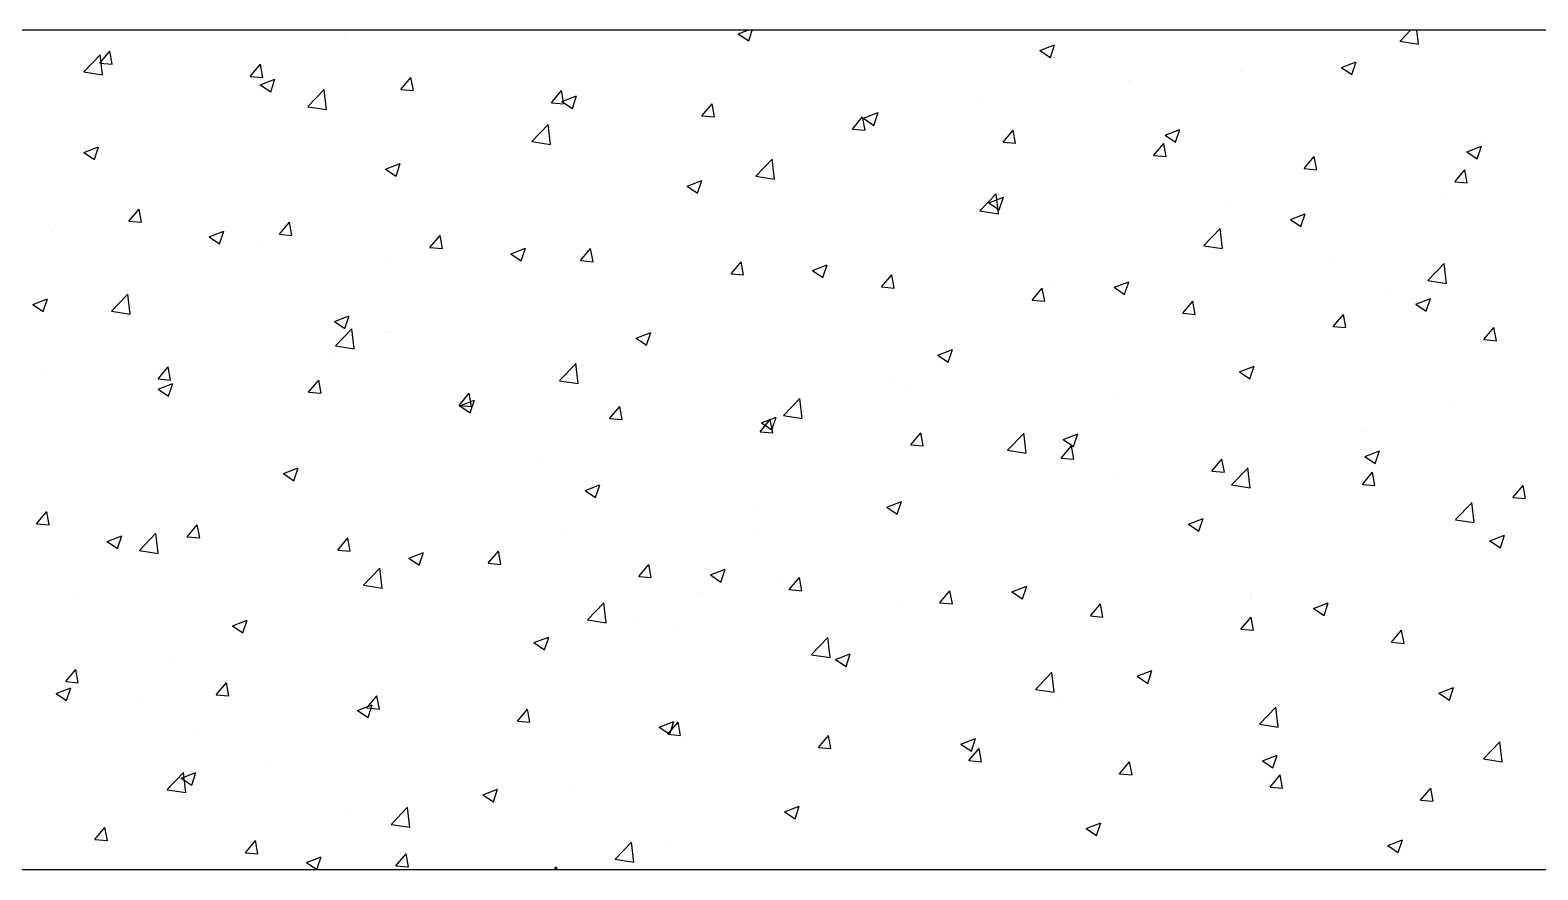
# Model space of a CAD drawing. Header units: millimetres. Extents: x 331487 to 517269, y 198509 to 399936.
# Drawn here: x 430226 to 430944, y 339696 to 340096 of the extents above; entities that cross this region are included whole.
import ezdxf

# ---------------------------------------------------------------- set-up
doc = ezdxf.new("R2010")
doc.units = ezdxf.units.MM
doc.header["$MEASUREMENT"] = 0
doc.layers.add('COLUMN', color=6, linetype='Continuous')

msp = doc.modelspace()

# ---------------------------------------------------------------- linework, layer by layer
at = {"layer": 'COLUMN'}
for p, q in [((448979.83, 340095.96), (420204.35, 340095.96)), ((448984.26, 339695.96), (420604.35, 339695.96))]:
    msp.add_line(p, q, dxfattribs=at)
at = {"layer": 'COLUMN', "color": 2, "linetype": 'Continuous'}
for p, q in [((430376.3, 340093.18), (430376.3, 340093.18)), ((430376.86, 340094.25), (430376.86, 340094.25)), ((430430.24, 340091.99), (430430.24, 340091.99)), ((430444.62, 340095.74), (430444.62, 340095.74)), ((430563.49, 340094.24), (430567.98, 340095.96)), ((430563.49, 340094.24), (430568.46, 340090.88)), ((430568.46, 340090.88), (430570.16, 340095.96)), ((430639.99, 340091.92), (430639.99, 340091.92)), ((430648.54, 340090.43), (430648.54, 340090.43)), ((430866.4, 340091.56), (430866.4, 340091.56)), ((430878.74, 340090.69), (430887.63, 340089.31)), ((430878.77, 340090.73), (430883.79, 340095.96)), ((430887.63, 340089.32), (430886.86, 340095.96)), ((430903.56, 340091.98), (430903.56, 340091.98)), ((430928.96, 340093.99), (430928.96, 340093.99)), ((430251.68, 340076.08), (430259.47, 340084.19)), ((430259.28, 340080.22), (430264.1, 340085.97)), ((430260.54, 340074.66), (430259.44, 340084.16)), ((430265.26, 340079.7), (430264.1, 340085.96)), ((430351.27, 340089.89), (430351.27, 340089.89)), ((430392.68, 340088.24), (430392.68, 340088.24)), ((430454.34, 340088.45), (430454.34, 340088.45)), ((430483.63, 340089.74), (430483.63, 340089.74)), ((430537.01, 340087.48), (430537.01, 340087.48)), ((430577.08, 340083.64), (430577.08, 340083.64)), ((430590.39, 340085.23), (430590.39, 340085.23)), ((430594.94, 340086.51), (430594.94, 340086.51)), ((430597.19, 340083.39), (430597.19, 340083.39)), ((430602.12, 340086.94), (430602.12, 340086.94)), ((430707.2, 340086.23), (430714.2, 340088.91)), ((430707.2, 340086.23), (430712.18, 340082.87)), ((430712.17, 340082.87), (430714.2, 340088.91)), ((430851.62, 340084.48), (430851.62, 340084.48)), ((430865.81, 340085.67), (430865.81, 340085.67)), ((430250.24, 340076.59), (430250.24, 340076.59)), ((430251.65, 340076.04), (430260.54, 340074.66)), ((430259.28, 340080.22), (430265.26, 340079.7)), ((430288.11, 340081.57), (430288.11, 340081.57)), ((430331.01, 340073.95), (430335.83, 340079.69)), ((430336.98, 340073.42), (430335.83, 340079.69)), ((430342.17, 340081.84), (430342.17, 340081.84)), ((430396.02, 340078.43), (430396.02, 340078.43)), ((430536.62, 340076.5), (430536.62, 340076.5)), ((430643.77, 340082.97), (430643.77, 340082.97)), ((430697.15, 340080.72), (430697.15, 340080.72)), ((430750.54, 340078.46), (430750.54, 340078.46)), ((430801.11, 340078.08), (430801.11, 340078.08)), ((430802.9, 340077.39), (430802.9, 340077.39)), ((430803.92, 340076.2), (430803.92, 340076.2)), ((430808.08, 340081.55), (430808.08, 340081.55)), ((430827.94, 340080.69), (430827.94, 340080.69)), ((430850.91, 340078.22), (430857.92, 340080.91)), ((430850.91, 340078.22), (430855.89, 340074.86)), ((430855.89, 340074.86), (430857.91, 340080.9)), ((430290.82, 340074.8), (430290.82, 340074.8)), ((430331.01, 340073.95), (430336.99, 340073.43)), ((430335.75, 340069.99), (430342.76, 340072.68)), ((430335.75, 340069.99), (430340.73, 340066.64)), ((430340.72, 340066.63), (430342.75, 340072.68)), ((430402.73, 340067.67), (430407.56, 340073.42)), ((430408.71, 340067.14), (430407.55, 340073.41)), ((430476.06, 340070.34), (430476.06, 340070.34)), ((430494.74, 340069.49), (430494.74, 340069.49)), ((430513.93, 340075.33), (430513.93, 340075.33)), ((430545.25, 340075.89), (430545.25, 340075.89)), ((430739.75, 340069.08), (430739.75, 340069.08)), ((430749.76, 340071.54), (430749.76, 340071.54)), ((430749.77, 340071.04), (430749.77, 340071.04)), ((430857.3, 340073.95), (430857.3, 340073.95)), ((430910.68, 340071.69), (430910.68, 340071.69)), ((430238.88, 340067.3), (430238.88, 340067.3)), ((430337.7, 340068.42), (430337.7, 340068.42)), ((430358.41, 340059.52), (430366.19, 340067.64)), ((430367.27, 340058.11), (430366.16, 340067.61)), ((430402.73, 340067.67), (430408.71, 340067.15)), ((430443.4, 340062.45), (430443.4, 340062.45)), ((430451.02, 340067.04), (430451.02, 340067.04)), ((430474.46, 340061.4), (430479.28, 340067.14)), ((430478.3, 340066.49), (430478.3, 340066.49)), ((430480.44, 340060.87), (430479.28, 340067.14)), ((430479.47, 340061.98), (430486.47, 340064.67)), ((430479.47, 340061.98), (430484.44, 340058.63)), ((430484.44, 340058.63), (430486.47, 340064.67)), ((430697.83, 340063.54), (430697.83, 340063.54)), ((430701.87, 340064.09), (430701.87, 340064.09)), ((430279.38, 340058.41), (430279.38, 340058.41)), ((430358.37, 340059.49), (430367.27, 340058.11)), ((430387.87, 340058.73), (430387.87, 340058.73)), ((430391.46, 340054.95), (430391.46, 340054.95)), ((430419.98, 340056.48), (430419.98, 340056.48)), ((430474.46, 340061.4), (430480.44, 340060.88)), ((430546.19, 340055.12), (430551.01, 340060.87)), ((430546.19, 340055.12), (430552.16, 340054.6)), ((430552.16, 340054.59), (430551.01, 340060.86)), ((430617.91, 340048.85), (430622.73, 340054.59)), ((430623.89, 340048.32), (430622.73, 340054.59)), ((430623.18, 340053.97), (430630.18, 340056.66)), ((430628.15, 340050.62), (430630.18, 340056.66)), ((430647.32, 340057.14), (430647.32, 340057.14)), ((430676.84, 340060.8), (430676.84, 340060.8)), ((430691.45, 340061.52), (430691.45, 340061.52)), ((430902.35, 340058.69), (430902.35, 340058.69)), ((430902.66, 340054.55), (430902.66, 340054.55)), ((430927.69, 340057.84), (430927.69, 340057.84)), ((430250.62, 340047.66), (430250.62, 340047.66)), ((430324.96, 340050.45), (430324.96, 340050.45)), ((430340.95, 340048.55), (430340.95, 340048.55)), ((430349.99, 340053.74), (430349.99, 340053.74)), ((430465.13, 340042.97), (430472.92, 340051.09)), ((430473.99, 340041.56), (430472.89, 340051.06)), ((430575.81, 340047.49), (430575.81, 340047.49)), ((430595.98, 340050.1), (430595.98, 340050.1)), ((430613.68, 340052.48), (430613.68, 340052.48)), ((430617.91, 340048.85), (430623.89, 340048.32)), ((430623.18, 340053.97), (430628.15, 340050.62)), ((430633.13, 340051.51), (430633.13, 340051.51)), ((430689.64, 340042.57), (430694.46, 340048.32)), ((430695.61, 340042.04), (430694.46, 340048.31)), ((430766.89, 340045.96), (430773.89, 340048.65)), ((430771.86, 340042.61), (430773.89, 340048.65)), ((430850.41, 340051.19), (430850.41, 340051.19)), ((430251.73, 340037.74), (430258.73, 340040.43)), ((430256.7, 340034.38), (430258.73, 340040.42)), ((430261.8, 340042.13), (430261.8, 340042.13)), ((430289.61, 340041.51), (430289.61, 340041.51)), ((430304, 340045.4), (430304, 340045.4)), ((430357.39, 340043.15), (430357.39, 340043.15)), ((430361.66, 340046.47), (430361.66, 340046.47)), ((430410.77, 340040.89), (430410.77, 340040.89)), ((430465.1, 340042.94), (430473.99, 340041.56)), ((430544.04, 340042.6), (430544.04, 340042.6)), ((430550.78, 340044.2), (430550.78, 340044.2)), ((430574.81, 340041.5), (430574.81, 340041.5)), ((430689.64, 340042.57), (430695.62, 340042.05)), ((430761.36, 340036.3), (430766.19, 340042.04)), ((430767.34, 340035.77), (430766.18, 340042.04)), ((430766.89, 340045.96), (430771.87, 340042.61)), ((430799.9, 340044.79), (430799.9, 340044.79)), ((430801.63, 340041.25), (430801.63, 340041.25)), ((430839.5, 340046.23), (430839.5, 340046.23)), ((430910.61, 340037.96), (430917.61, 340040.64)), ((430915.58, 340034.6), (430917.6, 340040.64)), ((430920.59, 340041.9), (430920.59, 340041.9)), ((430237.67, 340034.01), (430237.67, 340034.01)), ((430251.73, 340037.74), (430256.71, 340034.38)), ((430271.71, 340034.23), (430271.71, 340034.23)), ((430303.34, 340036.46), (430303.34, 340036.46)), ((430464.15, 340038.64), (430464.15, 340038.64)), ((430487.62, 340035.88), (430487.62, 340035.88)), ((430493.53, 340036.2), (430493.53, 340036.2)), ((430517.53, 340036.38), (430517.53, 340036.38)), ((430570.92, 340034.13), (430570.92, 340034.13)), ((430571.85, 340026.42), (430579.64, 340034.54)), ((430580.71, 340025.01), (430579.61, 340034.5)), ((430748.55, 340037.75), (430748.55, 340037.75)), ((430761.37, 340036.3), (430767.34, 340035.77)), ((430776.59, 340037.95), (430776.59, 340037.95)), ((430833.09, 340030.02), (430837.91, 340035.77)), ((430839.07, 340029.49), (430837.91, 340035.76)), ((430910.61, 340037.96), (430915.58, 340034.6)), ((430245.02, 340026.45), (430245.02, 340026.45)), ((430325.09, 340031.97), (430325.09, 340031.97)), ((430378.47, 340029.72), (430378.47, 340029.72)), ((430395.44, 340029.73), (430402.45, 340032.42)), ((430395.44, 340029.73), (430400.42, 340026.37)), ((430400.42, 340026.37), (430402.44, 340032.42)), ((430424.71, 340027.6), (430424.71, 340027.6)), ((430431.85, 340027.46), (430431.85, 340027.46)), ((430442.18, 340029.16), (430442.18, 340029.16)), ((430449.75, 340030.9), (430449.75, 340030.9)), ((430516.49, 340031.49), (430516.49, 340031.49)), ((430571.82, 340026.39), (430580.72, 340025.01)), ((430624.3, 340031.87), (430624.3, 340031.87)), ((430677.68, 340029.62), (430677.68, 340029.62)), ((430696.61, 340030.25), (430696.61, 340030.25)), ((430713.44, 340029.64), (430713.44, 340029.64)), ((430731.06, 340027.36), (430731.06, 340027.36)), ((430833.09, 340030.02), (430839.07, 340029.5)), ((430862.27, 340031.89), (430862.27, 340031.89)), ((430904.82, 340023.75), (430909.64, 340029.49)), ((430910.79, 340023.22), (430909.64, 340029.49)), ((430361.56, 340019.29), (430361.56, 340019.29)), ((430390.24, 340021.66), (430390.24, 340021.66)), ((430458.17, 340021.48), (430458.17, 340021.48)), ((430485.24, 340025.21), (430485.24, 340025.21)), ((430538.62, 340022.95), (430538.62, 340022.95)), ((430539.16, 340021.72), (430546.16, 340024.41)), ((430539.16, 340021.72), (430544.13, 340018.37)), ((430544.13, 340018.36), (430546.16, 340024.41)), ((430592, 340020.69), (430592, 340020.69)), ((430646.1, 340023.85), (430646.1, 340023.85)), ((430650.53, 340021.35), (430650.53, 340021.35)), ((430675.57, 340024.65), (430675.57, 340024.65)), ((430784.45, 340025.1), (430784.45, 340025.1)), ((430803.95, 340021.88), (430803.95, 340021.88)), ((430837.83, 340022.85), (430837.83, 340022.85)), ((430891.21, 340020.59), (430891.21, 340020.59)), ((430901.13, 340025.4), (430901.13, 340025.4)), ((430904.82, 340023.75), (430910.79, 340023.22)), ((430939.26, 340023.39), (430939.26, 340023.39)), ((430323.69, 340014.3), (430323.69, 340014.3)), ((430339.73, 340015.26), (430339.73, 340015.26)), ((430399.85, 340011.47), (430399.85, 340011.47)), ((430587.38, 340013.04), (430587.38, 340013.04)), ((430594.76, 340016.81), (430594.76, 340016.81)), ((430645.38, 340018.44), (430645.38, 340018.44)), ((430678.58, 340009.87), (430686.37, 340017.99)), ((430682.87, 340013.71), (430689.87, 340016.4)), ((430682.87, 340013.71), (430687.84, 340010.36)), ((430687.44, 340008.46), (430686.33, 340017.95)), ((430687.84, 340010.36), (430689.87, 340016.4)), ((430698.77, 340016.18), (430698.77, 340016.18)), ((430745.64, 340011.87), (430745.64, 340011.87)), ((430752.15, 340013.93), (430752.15, 340013.93)), ((430798.68, 340011.5), (430798.68, 340011.5)), ((430805.53, 340011.67), (430805.53, 340011.67)), ((430849.19, 340017.9), (430849.19, 340017.9)), ((430876.35, 340015.11), (430876.35, 340015.11)), ((430901.38, 340018.4), (430901.38, 340018.4)), ((430273.16, 340005), (430277.98, 340010.75)), ((430273.16, 340005), (430279.14, 340004.48)), ((430279.13, 340004.48), (430277.98, 340010.74)), ((430288.39, 340008.22), (430288.39, 340008.22)), ((430298.65, 340011.01), (430298.65, 340011.01)), ((430344.88, 339998.73), (430349.7, 340004.47)), ((430350.86, 339998.2), (430349.7, 340004.47)), ((430524.47, 340004.76), (430524.47, 340004.76)), ((430542.82, 340009.31), (430542.82, 340009.31)), ((430549.5, 340008.05), (430549.5, 340008.05)), ((430678.55, 340009.83), (430687.44, 340008.45)), ((430747.34, 340004.46), (430747.34, 340004.46)), ((430813.19, 340006.79), (430813.19, 340006.79)), ((430826.58, 340005.7), (430833.59, 340008.39)), ((430826.58, 340005.7), (430831.56, 340002.35)), ((430831.55, 340002.35), (430833.58, 340008.39)), ((430858.91, 340009.42), (430858.91, 340009.42)), ((430886.23, 340009.93), (430886.23, 340009.93)), ((430912.29, 340007.16), (430912.29, 340007.16)), ((430235.5, 340002.69), (430235.5, 340002.69)), ((430236.45, 340000.72), (430236.45, 340000.72)), ((430311.42, 339997.48), (430318.42, 340000.16)), ((430311.42, 339997.48), (430316.4, 339994.12)), ((430316.39, 339994.12), (430318.42, 340000.16)), ((430341.53, 340001.46), (430341.53, 340001.46)), ((430344.88, 339998.73), (430350.86, 339998.21)), ((430416.61, 339992.45), (430421.43, 339998.2)), ((430422.59, 339991.93), (430421.43, 339998.19)), ((430492.31, 340002.91), (430492.31, 340002.91)), ((430687.32, 340001.86), (430687.32, 340001.86)), ((430750.29, 339998.51), (430750.29, 339998.51)), ((430775.32, 340001.81), (430775.32, 340001.81)), ((430785.3, 339993.32), (430793.09, 340001.43)), ((430794.16, 339991.9), (430793.06, 340001.4)), ((430827.92, 339999.92), (430827.92, 339999.92)), ((430230.73, 339996.83), (430230.73, 339996.83)), ((430283.22, 339991.45), (430283.22, 339991.45)), ((430284.11, 339994.57), (430284.11, 339994.57)), ((430337.49, 339992.32), (430337.49, 339992.32)), ((430390.87, 339990.06), (430390.87, 339990.06)), ((430416.61, 339992.45), (430422.59, 339991.93)), ((430423.44, 339991.46), (430423.44, 339991.46)), ((430440.97, 339995.87), (430440.97, 339995.87)), ((430455.14, 339989.47), (430462.14, 339992.16)), ((430460.11, 339986.11), (430462.13, 339992.15)), ((430461.32, 339996.44), (430461.32, 339996.44)), ((430488.34, 339986.18), (430493.16, 339991.92)), ((430494.31, 339985.65), (430493.15, 339991.92)), ((430629, 339991.85), (430629, 339991.85)), ((430644.89, 339990.56), (430644.89, 339990.56)), ((430687.13, 339990.19), (430687.13, 339990.19)), ((430695.4, 339996.96), (430695.4, 339996.96)), ((430769.6, 339989.91), (430769.6, 339989.91)), ((430785.27, 339993.28), (430794.16, 339991.9)), ((430899.91, 339992.11), (430899.91, 339992.11)), ((430389.03, 339988.37), (430389.03, 339988.37)), ((430398.41, 339988.16), (430398.41, 339988.16)), ((430444.26, 339987.81), (430444.26, 339987.81)), ((430455.14, 339989.47), (430460.11, 339986.11)), ((430488.34, 339986.18), (430494.31, 339985.66)), ((430497.64, 339985.55), (430497.64, 339985.55)), ((430551.02, 339983.3), (430551.02, 339983.3)), ((430560.06, 339979.9), (430564.88, 339985.65)), ((430566.04, 339979.37), (430564.88, 339985.64)), ((430593.54, 339983.52), (430593.54, 339983.52)), ((430598.85, 339981.46), (430605.85, 339984.15)), ((430603.82, 339978.1), (430605.85, 339984.15)), ((430649.26, 339985.21), (430649.26, 339985.21)), ((430847.98, 339984.61), (430847.98, 339984.61)), ((430892.03, 339976.76), (430899.82, 339984.88)), ((430900.89, 339975.35), (430899.78, 339984.85)), ((430912.95, 339983.95), (430912.95, 339983.95)), ((430335.25, 339979.85), (430335.25, 339979.85)), ((430338.52, 339981.97), (430338.52, 339981.97)), ((430541.61, 339976.02), (430541.61, 339976.02)), ((430560.06, 339979.9), (430566.04, 339979.38)), ((430570.68, 339981.84), (430570.68, 339981.84)), ((430598.85, 339981.46), (430603.82, 339978.1)), ((430604.4, 339981.04), (430604.4, 339981.04)), ((430624.23, 339981.91), (430624.23, 339981.91)), ((430631.79, 339973.63), (430636.61, 339979.37)), ((430637.76, 339973.1), (430636.61, 339979.37)), ((430657.79, 339978.78), (430657.79, 339978.78)), ((430711.17, 339976.53), (430711.17, 339976.53)), ((430711.28, 339979.9), (430711.28, 339979.9)), ((430742.56, 339973.45), (430749.56, 339976.14)), ((430747.53, 339970.09), (430749.56, 339976.14)), ((430797.46, 339978.21), (430797.46, 339978.21)), ((430850.04, 339975.66), (430850.04, 339975.66)), ((430875.08, 339978.96), (430875.08, 339978.96)), ((430891.99, 339976.73), (430900.89, 339975.35)), ((430264.94, 339962.11), (430272.73, 339970.23)), ((430272.35, 339971.56), (430272.35, 339971.56)), ((430273.8, 339960.7), (430272.7, 339970.2)), ((430287.17, 339974.93), (430287.17, 339974.93)), ((430297.38, 339974.86), (430297.38, 339974.86)), ((430491.09, 339969.62), (430491.09, 339969.62)), ((430512.36, 339971.83), (430512.36, 339971.83)), ((430523.2, 339968.61), (430523.2, 339968.61)), ((430561.07, 339973.6), (430561.07, 339973.6)), ((430631.79, 339973.63), (430637.77, 339973.11)), ((430652.96, 339969.89), (430652.96, 339969.89)), ((430703.51, 339967.35), (430708.33, 339973.1)), ((430709.49, 339966.82), (430708.33, 339973.09)), ((430742.56, 339973.45), (430747.54, 339970.09)), ((430746.12, 339971.17), (430746.12, 339971.17)), ((430764.55, 339974.27), (430764.55, 339974.27)), ((430817.93, 339972.02), (430817.93, 339972.02)), ((430871.31, 339969.76), (430871.31, 339969.76)), ((430924.43, 339974.94), (430924.43, 339974.94)), ((430227.4, 339965.22), (430234.4, 339967.91)), ((430227.4, 339965.22), (430232.37, 339961.87)), ((430232.37, 339961.87), (430234.4, 339967.91)), ((430235.24, 339967.43), (430235.24, 339967.43)), ((430264.91, 339962.08), (430273.8, 339960.7)), ((430439.75, 339962.58), (430439.75, 339962.58)), ((430454.04, 339961.82), (430454.04, 339961.82)), ((430498.16, 339965.32), (430498.16, 339965.32)), ((430694.18, 339963.67), (430694.18, 339963.67)), ((430703.51, 339967.35), (430709.49, 339966.83)), ((430749.01, 339962.36), (430749.01, 339962.36)), ((430775.24, 339961.08), (430780.06, 339966.82)), ((430781.22, 339960.55), (430780.06, 339966.82)), ((430786.89, 339967.35), (430786.89, 339967.35)), ((430866.11, 339964.93), (430866.11, 339964.93)), ((430886.27, 339965.44), (430893.28, 339968.13)), ((430886.27, 339965.44), (430891.25, 339962.09)), ((430891.24, 339962.08), (430893.27, 339968.13)), ((430924.7, 339967.51), (430924.7, 339967.51)), ((430371.11, 339957.21), (430378.11, 339959.9)), ((430371.11, 339957.21), (430376.09, 339953.86)), ((430376.08, 339953.86), (430378.11, 339959.9)), ((430387.81, 339955.08), (430387.81, 339955.08)), ((430435.01, 339957), (430435.01, 339957)), ((430594.64, 339959.88), (430594.64, 339959.88)), ((430643.67, 339957.27), (430643.67, 339957.27)), ((430723.98, 339959.07), (430723.98, 339959.07)), ((430775.24, 339961.08), (430781.22, 339960.56)), ((430807.79, 339954.92), (430807.79, 339954.92)), ((430846.97, 339954.8), (430851.79, 339960.55)), ((430846.97, 339954.8), (430852.94, 339954.28)), ((430852.94, 339954.27), (430851.78, 339960.54)), ((430898.7, 339958.82), (430898.7, 339958.82)), ((430918.69, 339948.53), (430923.51, 339954.27)), ((430924.67, 339948), (430923.51, 339954.27)), ((430337.3, 339948.68), (430337.3, 339948.68)), ((430371.66, 339945.56), (430379.45, 339953.68)), ((430372.1, 339948.72), (430372.1, 339948.72)), ((430380.52, 339944.15), (430379.42, 339953.64)), ((430395.72, 339951.81), (430395.72, 339951.81)), ((430397.13, 339952.02), (430397.13, 339952.02)), ((430514.83, 339949.21), (430521.83, 339951.89)), ((430514.83, 339949.21), (430519.8, 339945.85)), ((430519.8, 339945.85), (430521.82, 339951.89)), ((430536.32, 339949.87), (430536.32, 339949.87)), ((430592.33, 339950.23), (430592.33, 339950.23)), ((430660.83, 339950.75), (430660.83, 339950.75)), ((430846.76, 339951.32), (430846.76, 339951.32)), ((430918.69, 339948.53), (430924.67, 339948)), ((430264.64, 339943.47), (430264.64, 339943.47)), ((430285.96, 339941.64), (430285.96, 339941.64)), ((430308.95, 339940.41), (430308.95, 339940.41)), ((430318.02, 339941.22), (430318.02, 339941.22)), ((430337.41, 339941.8), (430337.41, 339941.8)), ((430371.63, 339945.53), (430380.52, 339944.15)), ((430478, 339939.86), (430478, 339939.86)), ((430540.39, 339942.73), (430540.39, 339942.73)), ((430597.92, 339942.47), (430597.92, 339942.47)), ((430622.95, 339945.77), (430622.95, 339945.77)), ((430658.54, 339941.2), (430665.54, 339943.88)), ((430658.54, 339941.2), (430663.51, 339937.84)), ((430663.51, 339937.84), (430665.54, 339943.88)), ((430749.47, 339944.91), (430749.47, 339944.91)), ((430796.25, 339944.92), (430796.25, 339944.92)), ((430886.64, 339944.51), (430886.64, 339944.51)), ((430234.02, 339934.14), (430234.02, 339934.14)), ((430271.07, 339935.42), (430271.07, 339935.42)), ((430287.03, 339929.79), (430291.85, 339935.53)), ((430293.01, 339929.26), (430291.85, 339935.52)), ((430371.4, 339938.96), (430371.4, 339938.96)), ((430424.78, 339936.71), (430424.78, 339936.71)), ((430478.17, 339934.45), (430478.17, 339934.45)), ((430478.39, 339929.01), (430486.18, 339937.13)), ((430487.25, 339927.6), (430486.14, 339937.09)), ((430489.88, 339936.33), (430489.88, 339936.33)), ((430534.76, 339934.16), (430534.76, 339934.16)), ((430691.15, 339934.9), (430691.15, 339934.9)), ((430744.91, 339937.88), (430744.91, 339937.88)), ((430802.25, 339933.19), (430809.25, 339935.88)), ((430802.25, 339933.19), (430807.23, 339929.83)), ((430807.22, 339929.83), (430809.25, 339935.87)), ((430823.74, 339936.22), (430823.74, 339936.22)), ((430848.77, 339939.52), (430848.77, 339939.52)), ((430232.34, 339932.3), (430232.34, 339932.3)), ((430246.04, 339932.12), (430246.04, 339932.12)), ((430279.09, 339931.78), (430279.09, 339931.78)), ((430285.72, 339930.04), (430285.72, 339930.04)), ((430287.03, 339929.79), (430293.01, 339929.26)), ((430287.09, 339924.96), (430294.09, 339927.65)), ((430292.06, 339921.6), (430294.09, 339927.65)), ((430339.1, 339927.79), (430339.1, 339927.79)), ((430358.76, 339923.51), (430363.58, 339929.26)), ((430364.73, 339922.98), (430363.58, 339929.25)), ((430392.49, 339925.53), (430392.49, 339925.53)), ((430419.69, 339929.85), (430419.69, 339929.85)), ((430438.54, 339929.29), (430438.54, 339929.29)), ((430471.86, 339925.88), (430471.86, 339925.88)), ((430478.36, 339928.97), (430487.25, 339927.59)), ((430496.89, 339929.17), (430496.89, 339929.17)), ((430531.55, 339932.2), (430531.55, 339932.2)), ((430584.93, 339929.94), (430584.93, 339929.94)), ((430638.31, 339927.69), (430638.31, 339927.69)), ((430691.69, 339925.43), (430691.69, 339925.43)), ((430692.97, 339930.38), (430692.97, 339930.38)), ((430760.58, 339927.91), (430760.58, 339927.91)), ((430897.48, 339925.53), (430897.48, 339925.53)), ((430287.09, 339924.96), (430292.06, 339921.61)), ((430358.76, 339923.51), (430364.74, 339922.99)), ((430361.37, 339919.84), (430361.37, 339919.84)), ((430386.6, 339921.79), (430386.6, 339921.79)), ((430430.49, 339917.23), (430435.31, 339922.98)), ((430430.8, 339916.95), (430437.81, 339919.64)), ((430436.46, 339916.71), (430435.3, 339922.97)), ((430435.77, 339913.6), (430437.8, 339919.64)), ((430445.87, 339923.27), (430445.87, 339923.27)), ((430499.25, 339921.02), (430499.25, 339921.02)), ((430552.63, 339918.76), (430552.63, 339918.76)), ((430585.11, 339912.46), (430592.9, 339920.57)), ((430593.97, 339911.04), (430592.87, 339920.54)), ((430632.83, 339924.89), (430632.83, 339924.89)), ((430642.46, 339923.98), (430642.46, 339923.98)), ((430697.67, 339919.63), (430697.67, 339919.63)), ((430722.71, 339922.92), (430722.71, 339922.92)), ((430745.08, 339923.17), (430745.08, 339923.17)), ((430798.46, 339920.92), (430798.46, 339920.92)), ((430845.54, 339918.04), (430845.54, 339918.04)), ((430851.84, 339918.66), (430851.84, 339918.66)), ((430336.09, 339915.39), (430336.09, 339915.39)), ((430370.83, 339912.57), (430370.83, 339912.57)), ((430408.7, 339917.56), (430408.7, 339917.56)), ((430430.49, 339917.23), (430436.46, 339916.71)), ((430430.8, 339916.95), (430435.78, 339913.6)), ((430502.21, 339910.96), (430507.03, 339916.7)), ((430502.21, 339910.96), (430508.19, 339910.44)), ((430508.19, 339910.43), (430507.03, 339916.7)), ((430574.51, 339914.87), (430574.51, 339914.87)), ((430574.52, 339908.94), (430581.52, 339911.63)), ((430579.49, 339905.59), (430581.52, 339911.63)), ((430585.08, 339912.42), (430593.97, 339911.04)), ((430591.11, 339916.94), (430591.11, 339916.94)), ((430606.01, 339916.51), (430606.01, 339916.51)), ((430634.52, 339911.31), (430634.52, 339911.31)), ((430659.4, 339914.25), (430659.4, 339914.25)), ((430712.78, 339912), (430712.78, 339912)), ((430795.03, 339911.63), (430795.03, 339911.63)), ((430905.22, 339916.41), (430905.22, 339916.41)), ((430920.3, 339915.27), (430920.3, 339915.27)), ((430923.49, 339913.38), (430923.49, 339913.38)), ((430284.74, 339908.35), (430284.74, 339908.35)), ((430303.05, 339909.83), (430303.05, 339909.83)), ((430345.79, 339909.28), (430345.79, 339909.28)), ((430516.19, 339904.86), (430516.19, 339904.86)), ((430539.17, 339909.44), (430539.17, 339909.44)), ((430573.94, 339904.68), (430578.76, 339910.43)), ((430573.94, 339904.68), (430579.91, 339904.16)), ((430574.52, 339908.94), (430579.49, 339905.59)), ((430579.91, 339904.16), (430578.76, 339910.42)), ((430596.65, 339906.33), (430596.65, 339906.33)), ((430645.66, 339898.41), (430650.48, 339904.15)), ((430651.64, 339897.88), (430650.48, 339904.15)), ((430691.84, 339895.9), (430699.63, 339904.02)), ((430700.7, 339894.49), (430699.59, 339903.99)), ((430718.23, 339900.93), (430725.23, 339903.62)), ((430723.2, 339897.58), (430725.23, 339903.62)), ((430743.69, 339904.59), (430743.69, 339904.59)), ((430766.16, 339909.74), (430766.16, 339909.74)), ((430819.54, 339907.49), (430819.54, 339907.49)), ((430860.34, 339905.06), (430860.34, 339905.06)), ((430861.98, 339905.26), (430861.98, 339905.26)), ((430872.93, 339905.23), (430872.93, 339905.23)), ((430232.8, 339900.85), (430232.8, 339900.85)), ((430244.73, 339899.82), (430244.73, 339899.82)), ((430282.64, 339900.96), (430282.64, 339900.96)), ((430488.66, 339903.04), (430488.66, 339903.04)), ((430571.61, 339903.03), (430571.61, 339903.03)), ((430645.66, 339898.41), (430651.64, 339897.89)), ((430691.75, 339897.09), (430691.75, 339897.09)), ((430717.39, 339892.13), (430722.21, 339897.88)), ((430718.23, 339900.93), (430723.2, 339897.58)), ((430723.36, 339891.61), (430722.21, 339897.87)), ((430797.43, 339896.78), (430797.43, 339896.78)), ((430822.46, 339900.08), (430822.46, 339900.08)), ((430926.31, 339902.98), (430926.31, 339902.98)), ((430244.74, 339892.64), (430244.74, 339892.64)), ((430244.77, 339895.98), (430244.77, 339895.98)), ((430298.12, 339890.39), (430298.12, 339890.39)), ((430437.32, 339896), (430437.32, 339896)), ((430457.88, 339894.85), (430457.88, 339894.85)), ((430470.58, 339889.73), (430470.58, 339889.73)), ((430508.46, 339894.72), (430508.46, 339894.72)), ((430641.24, 339890.69), (430641.24, 339890.69)), ((430691.8, 339895.87), (430700.7, 339894.49)), ((430717.39, 339892.13), (430723.37, 339891.61)), ((430789.12, 339885.86), (430793.94, 339891.6)), ((430795.09, 339885.33), (430793.93, 339891.6)), ((430803.66, 339895.25), (430803.66, 339895.25)), ((430861.94, 339892.93), (430868.94, 339895.61)), ((430861.94, 339892.93), (430866.92, 339889.57)), ((430866.91, 339889.57), (430868.94, 339895.61)), ((430896.27, 339892.24), (430896.27, 339892.24)), ((430944.26, 339893.31), (430944.26, 339893.31)), ((430334.87, 339882.1), (430334.87, 339882.1)), ((430346.78, 339884.7), (430353.78, 339887.39)), ((430346.78, 339884.7), (430351.76, 339881.34)), ((430351.51, 339888.13), (430351.51, 339888.13)), ((430351.75, 339881.34), (430353.78, 339887.39)), ((430385.38, 339888.5), (430385.38, 339888.5)), ((430399.56, 339884.84), (430399.56, 339884.84)), ((430404.89, 339885.88), (430404.89, 339885.88)), ((430445.55, 339886.43), (430445.55, 339886.43)), ((430458.27, 339883.62), (430458.27, 339883.62)), ((430589.9, 339883.65), (430589.9, 339883.65)), ((430696.4, 339883.48), (430696.4, 339883.48)), ((430734.27, 339888.47), (430734.27, 339888.47)), ((430745.34, 339885.24), (430745.34, 339885.24)), ((430789.12, 339885.86), (430795.09, 339885.34)), ((430798.56, 339879.35), (430806.35, 339887.47)), ((430807.42, 339877.94), (430806.32, 339887.44)), ((430844.33, 339884.75), (430844.33, 339884.75)), ((430860.84, 339879.58), (430865.66, 339885.33)), ((430866.82, 339879.05), (430865.66, 339885.32)), ((430885.94, 339883.3), (430885.94, 339883.3)), ((430283.53, 339875.06), (430283.53, 339875.06)), ((430382.39, 339878.12), (430382.39, 339878.12)), ((430490.49, 339876.69), (430497.5, 339879.38)), ((430490.49, 339876.69), (430495.47, 339873.34)), ((430495.47, 339873.33), (430497.49, 339879.38)), ((430511.65, 339881.37), (430511.65, 339881.37)), ((430537.96, 339876.15), (430537.96, 339876.15)), ((430565.03, 339879.11), (430565.03, 339879.11)), ((430618.42, 339876.85), (430618.42, 339876.85)), ((430671.37, 339880.19), (430671.37, 339880.19)), ((430687.02, 339875.23), (430687.02, 339875.23)), ((430793.82, 339878.34), (430793.82, 339878.34)), ((430798.53, 339879.32), (430807.42, 339877.94)), ((430860.84, 339879.58), (430866.82, 339879.06)), ((430922.22, 339877.23), (430922.22, 339877.23)), ((430932.57, 339873.31), (430937.39, 339879.05)), ((430938.54, 339872.78), (430937.39, 339879.05)), ((430319.49, 339869.84), (430319.49, 339869.84)), ((430341.24, 339874.83), (430341.24, 339874.83)), ((430344.52, 339873.13), (430344.52, 339873.13)), ((430487.45, 339869.75), (430487.45, 339869.75)), ((430608.21, 339871.87), (430608.21, 339871.87)), ((430634.21, 339868.68), (430641.21, 339871.37)), ((430634.21, 339868.68), (430639.18, 339865.33)), ((430639.18, 339865.33), (430641.21, 339871.37)), ((430671.8, 339874.6), (430671.8, 339874.6)), ((430725.18, 339872.34), (430725.18, 339872.34)), ((430742.47, 339871.3), (430742.47, 339871.3)), ((430778.56, 339870.09), (430778.56, 339870.09)), ((430827.62, 339873.29), (430827.62, 339873.29)), ((430831.95, 339867.83), (430831.95, 339867.83)), ((430897.18, 339873.94), (430897.18, 339873.94)), ((430905.28, 339862.8), (430913.07, 339870.92)), ((430914.15, 339861.39), (430913.04, 339870.88)), ((430932.57, 339873.31), (430938.54, 339872.79)), ((430229.18, 339860.84), (430234, 339866.59)), ((430229.18, 339860.84), (430235.16, 339860.32)), ((430231.59, 339867.56), (430231.59, 339867.56)), ((430235.16, 339860.31), (430234, 339866.58)), ((430256.33, 339861.52), (430256.33, 339861.52)), ((430282.92, 339864.82), (430282.92, 339864.82)), ((430436.1, 339862.71), (430436.1, 339862.71)), ((430545.3, 339863.59), (430545.3, 339863.59)), ((430570.34, 339866.89), (430570.34, 339866.89)), ((430628.7, 339865.22), (430628.7, 339865.22)), ((430690.53, 339863.81), (430690.53, 339863.81)), ((430769.3, 339863.28), (430769.3, 339863.28)), ((430777.92, 339860.67), (430784.92, 339863.36)), ((430777.92, 339860.67), (430782.89, 339857.32)), ((430782.89, 339857.32), (430784.92, 339863.36)), ((430796.16, 339860.64), (430796.16, 339860.64)), ((430834.03, 339865.62), (430834.03, 339865.62)), ((430885.33, 339865.58), (430885.33, 339865.58)), ((430905.25, 339862.77), (430914.15, 339861.39)), ((430938.71, 339863.32), (430938.71, 339863.32)), ((430262.76, 339852.45), (430269.76, 339855.13)), ((430267.73, 339849.09), (430269.76, 339855.13)), ((430278.2, 339848.15), (430285.99, 339856.27)), ((430287.06, 339846.74), (430285.95, 339856.23)), ((430300.91, 339854.57), (430305.73, 339860.31)), ((430300.91, 339854.57), (430306.89, 339854.04)), ((430306.88, 339854.04), (430305.73, 339860.31)), ((430372.63, 339848.29), (430377.46, 339854.04)), ((430378.61, 339847.76), (430377.45, 339854.03)), ((430384.16, 339855.21), (430384.16, 339855.21)), ((430482.15, 339855.27), (430482.15, 339855.27)), ((430570.38, 339855.21), (430570.38, 339855.21)), ((430640.02, 339857.4), (430640.02, 339857.4)), ((430771.12, 339857.34), (430771.12, 339857.34)), ((430895.05, 339858.95), (430895.05, 339858.95)), ((430921.63, 339852.66), (430928.63, 339855.35)), ((430926.6, 339849.31), (430928.63, 339855.35)), ((430262.76, 339852.45), (430267.73, 339849.09)), ((430278.17, 339848.11), (430287.06, 339846.73)), ((430333.65, 339848.81), (430333.65, 339848.81)), ((430372.63, 339848.29), (430378.61, 339847.77)), ((430406.47, 339844.44), (430413.47, 339847.13)), ((430411.44, 339841.08), (430413.47, 339847.12)), ((430419.24, 339846.99), (430419.24, 339846.99)), ((430444.28, 339850.29), (430444.28, 339850.29)), ((430444.36, 339842.02), (430449.18, 339847.76)), ((430450.34, 339841.49), (430449.18, 339847.76)), ((430588.68, 339850.36), (430588.68, 339850.36)), ((430707.97, 339849.03), (430707.97, 339849.03)), ((430710.98, 339853.27), (430710.98, 339853.27)), ((430843.11, 339851.46), (430843.11, 339851.46)), ((430921.63, 339852.66), (430926.61, 339849.31)), ((430924.13, 339848.31), (430924.13, 339848.31)), ((430278.65, 339839.29), (430278.65, 339839.29)), ((430282.31, 339841.77), (430282.31, 339841.77)), ((430384.92, 339831.6), (430392.71, 339839.71)), ((430393.78, 339830.18), (430392.68, 339839.68)), ((430406.47, 339844.44), (430411.45, 339841.08)), ((430444.36, 339842.02), (430450.34, 339841.49)), ((430512.07, 339845.2), (430512.07, 339845.2)), ((430516.09, 339835.74), (430520.91, 339841.49)), ((430522.06, 339835.21), (430520.91, 339841.48)), ((430536.74, 339842.86), (430536.74, 339842.86)), ((430550.18, 339836.43), (430557.19, 339839.12)), ((430555.16, 339833.07), (430557.18, 339839.12)), ((430645.06, 339840.74), (430645.06, 339840.74)), ((430652.66, 339843.26), (430652.66, 339843.26)), ((430670.09, 339844.04), (430670.09, 339844.04)), ((430792.6, 339845.05), (430792.6, 339845.05)), ((430933.78, 339842.78), (430933.78, 339842.78)), ((430230.37, 339834.27), (430230.37, 339834.27)), ((430318.21, 339833.69), (430318.21, 339833.69)), ((430332.03, 339837.03), (430332.03, 339837.03)), ((430356.09, 339838.68), (430356.09, 339838.68)), ((430385.41, 339834.78), (430385.41, 339834.78)), ((430438.8, 339832.52), (430438.8, 339832.52)), ((430453.75, 339835.19), (430453.75, 339835.19)), ((430486.23, 339836.46), (430486.23, 339836.46)), ((430516.09, 339835.74), (430522.06, 339835.22)), ((430550.19, 339836.43), (430555.16, 339833.07)), ((430581.9, 339832.43), (430581.9, 339832.43)), ((430587.81, 339829.47), (430592.63, 339835.21)), ((430593.79, 339828.94), (430592.63, 339835.2)), ((430594.35, 339833.25), (430594.35, 339833.25)), ((430741.26, 339838.01), (430741.26, 339838.01)), ((430865.81, 339838.3), (430865.81, 339838.3)), ((430870.88, 339834.5), (430870.88, 339834.5)), ((430895.91, 339837.79), (430895.91, 339837.79)), ((430246.35, 339828.11), (430246.35, 339828.11)), ((430293.18, 339830.4), (430293.18, 339830.4)), ((430299.73, 339825.86), (430299.73, 339825.86)), ((430384.89, 339831.56), (430393.78, 339830.18)), ((430395.43, 339825.18), (430395.43, 339825.18)), ((430434.89, 339829.42), (430434.89, 339829.42)), ((430492.18, 339830.27), (430492.18, 339830.27)), ((430544.03, 339827.44), (430544.03, 339827.44)), ((430545.56, 339828.01), (430545.56, 339828.01)), ((430587.81, 339829.47), (430593.79, 339828.94)), ((430598.94, 339825.75), (430598.94, 339825.75)), ((430659.54, 339823.19), (430664.36, 339828.94)), ((430665.51, 339822.66), (430664.36, 339828.93)), ((430689.32, 339830.52), (430689.32, 339830.52)), ((430693.9, 339828.42), (430700.9, 339831.11)), ((430693.9, 339828.42), (430698.87, 339825.06)), ((430698.87, 339825.06), (430700.9, 339831.11)), ((430807.49, 339828.29), (430807.49, 339828.29)), ((430807.72, 339826.18), (430807.72, 339826.18)), ((430893.83, 339825.66), (430893.83, 339825.66)), ((430230.03, 339822.08), (430230.03, 339822.08)), ((430353.12, 339823.6), (430353.12, 339823.6)), ((430382.95, 339821.92), (430382.95, 339821.92)), ((430406.5, 339821.34), (430406.5, 339821.34)), ((430459.88, 339819.09), (430459.88, 339819.09)), ((430491.65, 339815.04), (430499.43, 339823.16)), ((430500.51, 339813.63), (430499.4, 339823.13)), ((430519, 339824.15), (430519, 339824.15)), ((430536.03, 339823.24), (430536.03, 339823.24)), ((430638.81, 339824.11), (430638.81, 339824.11)), ((430652.33, 339823.5), (430652.33, 339823.5)), ((430659.54, 339823.19), (430665.52, 339822.67)), ((430705.71, 339821.24), (430705.71, 339821.24)), ((430731.26, 339816.91), (430736.09, 339822.66)), ((430737.24, 339816.39), (430736.08, 339822.65)), ((430744.82, 339817.9), (430744.82, 339817.9)), ((430749.17, 339818.28), (430749.17, 339818.28)), ((430759.09, 339818.99), (430759.09, 339818.99)), ((430769.85, 339821.2), (430769.85, 339821.2)), ((430837.61, 339820.41), (430844.61, 339823.1)), ((430837.61, 339820.41), (430842.59, 339817.06)), ((430841.9, 339818.17), (430841.9, 339818.17)), ((430842.58, 339817.05), (430844.61, 339823.1)), ((430322.45, 339812.18), (430329.45, 339814.87)), ((430322.45, 339812.18), (430327.42, 339808.83)), ((430327.42, 339808.83), (430329.45, 339814.87)), ((430332.44, 339815.52), (430332.44, 339815.52)), ((430337.11, 339815.17), (430337.11, 339815.17)), ((430417.97, 339810.85), (430417.97, 339810.85)), ((430455.84, 339815.83), (430455.84, 339815.83)), ((430477.71, 339813.23), (430477.71, 339813.23)), ((430491.61, 339815.01), (430500.51, 339813.63)), ((430513.26, 339816.83), (430513.26, 339816.83)), ((430566.65, 339814.58), (430566.65, 339814.58)), ((430587.46, 339817.07), (430587.46, 339817.07)), ((430620.03, 339812.32), (430620.03, 339812.32)), ((430731.26, 339816.91), (430737.24, 339816.39)), ((430791.38, 339811.77), (430791.38, 339811.77)), ((430802.99, 339810.64), (430807.81, 339816.38)), ((430802.99, 339810.64), (430808.97, 339810.12)), ((430808.97, 339810.11), (430807.81, 339816.38)), ((430812.47, 339816.73), (430812.47, 339816.73)), ((430865.85, 339814.48), (430865.85, 339814.48)), ((430919.24, 339812.22), (430919.24, 339812.22)), ((430278.79, 339805.16), (430278.79, 339805.16)), ((430281.09, 339808.48), (430281.09, 339808.48)), ((430392.94, 339807.55), (430392.94, 339807.55)), ((430419.39, 339803.22), (430419.39, 339803.22)), ((430466.16, 339804.18), (430473.16, 339806.86)), ((430466.16, 339804.18), (430471.14, 339800.82)), ((430471.13, 339800.82), (430473.16, 339806.86)), ((430485.01, 339803.17), (430485.01, 339803.17)), ((430535.53, 339809.58), (430535.53, 339809.58)), ((430598.37, 339798.49), (430606.16, 339806.61)), ((430607.23, 339797.08), (430606.13, 339806.58)), ((430643.79, 339804.6), (430643.79, 339804.6)), ((430673.41, 339810.07), (430673.41, 339810.07)), ((430681.66, 339809.59), (430681.66, 339809.59)), ((430690.86, 339808.27), (430690.86, 339808.27)), ((430726.79, 339807.81), (430726.79, 339807.81)), ((430740.04, 339804.72), (430740.04, 339804.72)), ((430780.17, 339805.56), (430780.17, 339805.56)), ((430833.56, 339803.3), (430833.56, 339803.3)), ((430874.72, 339804.36), (430879.54, 339810.11)), ((430874.72, 339804.36), (430880.69, 339803.84)), ((430880.69, 339803.84), (430879.54, 339810.1)), ((430907.48, 339803.34), (430907.48, 339803.34)), ((430229.16, 339800.98), (430229.16, 339800.98)), ((430329.78, 339799.24), (430329.78, 339799.24)), ((430433.67, 339796.13), (430433.67, 339796.13)), ((430598.34, 339798.46), (430607.23, 339797.08)), ((430609.88, 339796.17), (430616.88, 339798.85)), ((430609.88, 339796.17), (430614.85, 339792.81)), ((430614.85, 339792.81), (430616.87, 339798.85)), ((430618.75, 339801.3), (430618.75, 339801.3)), ((430632.54, 339798.26), (430632.54, 339798.26)), ((430688.1, 339797.23), (430688.1, 339797.23)), ((430869.6, 339798.35), (430869.6, 339798.35)), ((430886.94, 339801.04), (430886.94, 339801.04)), ((430940.32, 339798.79), (430940.32, 339798.79)), ((430943.96, 339799.42), (430943.96, 339799.42)), ((430243.06, 339785.62), (430247.88, 339791.37)), ((430249.03, 339785.09), (430247.88, 339791.36)), ((430266.87, 339790.96), (430266.87, 339790.96)), ((430291.91, 339794.25), (430291.91, 339794.25)), ((430361.07, 339793.21), (430361.07, 339793.21)), ((430555.6, 339792.99), (430555.6, 339792.99)), ((430637.59, 339790.82), (430637.59, 339790.82)), ((430705.09, 339781.94), (430712.88, 339790.06)), ((430713.95, 339780.53), (430712.85, 339790.02)), ((430753.59, 339788.16), (430760.59, 339790.85)), ((430758.56, 339784.8), (430760.59, 339790.84)), ((430844.57, 339795.06), (430844.57, 339795.06)), ((430892.62, 339792.38), (430892.62, 339792.38)), ((430238.43, 339779.93), (430245.43, 339782.62)), ((430243.06, 339785.62), (430249.03, 339785.1)), ((430243.4, 339776.57), (430245.43, 339782.62)), ((430258.75, 339788.46), (430258.75, 339788.46)), ((430302.75, 339783.2), (430302.75, 339783.2)), ((430312.14, 339786.2), (430312.14, 339786.2)), ((430314.78, 339779.35), (430319.6, 339785.09)), ((430320.76, 339778.82), (430319.6, 339785.09)), ((430331.22, 339782.23), (430331.22, 339782.23)), ((430365.52, 339783.95), (430365.52, 339783.95)), ((430381.73, 339788.63), (430381.73, 339788.63)), ((430418.9, 339781.69), (430418.9, 339781.69)), ((430492.69, 339784.71), (430492.69, 339784.71)), ((430517.72, 339788), (430517.72, 339788)), ((430574.22, 339788.25), (430574.22, 339788.25)), ((430586.25, 339783.78), (430586.25, 339783.78)), ((430705.06, 339781.91), (430713.96, 339780.53)), ((430743.54, 339781.75), (430743.54, 339781.75)), ((430753.59, 339788.16), (430758.56, 339784.8)), ((430781.42, 339786.74), (430781.42, 339786.74)), ((430840.68, 339784.88), (430840.68, 339784.88)), ((430897.3, 339780.15), (430904.3, 339782.84)), ((430902.27, 339776.79), (430904.3, 339782.84)), ((430920, 339788.64), (430920, 339788.64)), ((430238.43, 339779.93), (430243.4, 339776.58)), ((430279.88, 339775.19), (430279.88, 339775.19)), ((430314.78, 339779.35), (430320.76, 339778.82)), ((430382.14, 339771.92), (430389.14, 339774.61)), ((430386.51, 339773.07), (430391.33, 339778.82)), ((430387.11, 339768.57), (430389.14, 339774.61)), ((430392.48, 339772.54), (430391.33, 339778.81)), ((430429.54, 339776.39), (430429.54, 339776.39)), ((430472.28, 339779.43), (430472.28, 339779.43)), ((430515.9, 339778.23), (430515.9, 339778.23)), ((430525.67, 339777.18), (430525.67, 339777.18)), ((430534.31, 339776.29), (430534.31, 339776.29)), ((430579.05, 339774.92), (430579.05, 339774.92)), ((430718.51, 339778.46), (430718.51, 339778.46)), ((430790.17, 339778.48), (430790.17, 339778.48)), ((430861.68, 339778.63), (430861.68, 339778.63)), ((430897.3, 339780.15), (430902.28, 339776.79)), ((430227.94, 339767.69), (430227.94, 339767.69)), ((430244.43, 339773.19), (430244.43, 339773.19)), ((430366.63, 339768.11), (430366.63, 339768.11)), ((430382.14, 339771.92), (430387.11, 339768.57)), ((430386.51, 339773.07), (430392.49, 339772.55)), ((430391.66, 339771.41), (430391.66, 339771.41)), ((430457.58, 339768.22), (430457.58, 339768.22)), ((430458.24, 339766.8), (430463.06, 339772.54)), ((430464.21, 339766.27), (430463.05, 339772.54)), ((430483.8, 339769.88), (430483.8, 339769.88)), ((430632.43, 339772.67), (430632.43, 339772.67)), ((430655.35, 339770.14), (430655.35, 339770.14)), ((430685.81, 339770.41), (430685.81, 339770.41)), ((430738.83, 339771.43), (430738.83, 339771.43)), ((430739.19, 339768.16), (430739.19, 339768.16)), ((430803.36, 339768.62), (430803.36, 339768.62)), ((430811.82, 339765.39), (430819.61, 339773.51)), ((430820.68, 339763.98), (430819.57, 339773.47)), ((430944.33, 339772.21), (430944.33, 339772.21)), ((430432.46, 339762.84), (430432.46, 339762.84)), ((430458.24, 339766.8), (430464.21, 339766.27)), ((430525.85, 339763.91), (430532.86, 339766.6)), ((430525.85, 339763.91), (430530.83, 339760.56)), ((430529.96, 339760.52), (430534.78, 339766.27)), ((430529.96, 339760.52), (430535.94, 339760)), ((430530.82, 339760.56), (430532.85, 339766.6)), ((430535.94, 339759.99), (430534.78, 339766.26)), ((430592.45, 339761.86), (430592.45, 339761.86)), ((430601.69, 339754.25), (430606.51, 339759.99)), ((430607.66, 339753.72), (430606.51, 339759.99)), ((430617.48, 339765.16), (430617.48, 339765.16)), ((430686.89, 339763.94), (430686.89, 339763.94)), ((430792.58, 339765.9), (430792.58, 339765.9)), ((430811.79, 339765.35), (430820.68, 339763.98)), ((430845.96, 339763.65), (430845.96, 339763.65)), ((430881.17, 339763.9), (430881.17, 339763.9)), ((430899.34, 339761.39), (430899.34, 339761.39)), ((430942.75, 339766.13), (430942.75, 339766.13)), ((430943.96, 339766.69), (430943.96, 339766.69)), ((430265.6, 339754.81), (430265.6, 339754.81)), ((430303.47, 339759.8), (430303.47, 339759.8)), ((430380.52, 339755.35), (430380.52, 339755.35)), ((430399.26, 339758.21), (430399.26, 339758.21)), ((430529.29, 339753.55), (430529.29, 339753.55)), ((430601.69, 339754.25), (430607.66, 339753.72)), ((430636.38, 339757.54), (430636.38, 339757.54)), ((430669.57, 339755.9), (430676.57, 339758.59)), ((430669.57, 339755.9), (430674.54, 339752.55)), ((430673.41, 339747.97), (430678.23, 339753.72)), ((430674.54, 339752.55), (430676.56, 339758.59)), ((430679.39, 339747.44), (430678.23, 339753.71)), ((430745.05, 339758.61), (430745.05, 339758.61)), ((430818.26, 339755.61), (430818.26, 339755.61)), ((430843.3, 339758.91), (430843.3, 339758.91)), ((430885.64, 339756.67), (430885.64, 339756.67)), ((430891.4, 339759.09), (430891.4, 339759.09)), ((430918.54, 339748.84), (430926.33, 339756.95)), ((430927.4, 339747.42), (430926.3, 339756.92)), ((430240.57, 339751.51), (430240.57, 339751.51)), ((430330.01, 339748.94), (430330.01, 339748.94)), ((430340.94, 339748.2), (430340.94, 339748.2)), ((430491.42, 339748.56), (430491.42, 339748.56)), ((430585.03, 339750.49), (430585.03, 339750.49)), ((430673.41, 339747.97), (430679.39, 339747.45)), ((430686.73, 339748.6), (430686.73, 339748.6)), ((430745.14, 339741.7), (430749.96, 339747.44)), ((430751.11, 339741.17), (430749.96, 339747.44)), ((430755.11, 339747.3), (430755.11, 339747.3)), ((430813.28, 339747.9), (430820.28, 339750.58)), ((430813.28, 339747.9), (430818.25, 339744.54)), ((430818.25, 339744.54), (430820.28, 339750.58)), ((430827.33, 339746.66), (430827.33, 339746.66)), ((430839.46, 339751.59), (430839.46, 339751.59)), ((430918.51, 339748.8), (430927.4, 339747.42)), ((430278.66, 339741.9), (430278.66, 339741.9)), ((430291.46, 339734.18), (430299.24, 339742.3)), ((430298.12, 339739.67), (430305.12, 339742.36)), ((430298.12, 339739.67), (430303.09, 339736.31)), ((430300.32, 339732.77), (430299.21, 339742.27)), ((430303.09, 339736.31), (430305.12, 339742.36)), ((430466.38, 339745.27), (430466.38, 339745.27)), ((430533.09, 339743), (430533.09, 339743)), ((430628.41, 339738.59), (430628.41, 339738.59)), ((430692.2, 339739.02), (430692.2, 339739.02)), ((430717.24, 339742.31), (430717.24, 339742.31)), ((430745.14, 339741.7), (430751.12, 339741.17)), ((430788.95, 339745.19), (430788.95, 339745.19)), ((430816.87, 339735.42), (430821.69, 339741.17)), ((430822.84, 339734.89), (430821.68, 339741.16)), ((430226.72, 339734.4), (430226.72, 339734.4)), ((430239.28, 339737.36), (430239.28, 339737.36)), ((430282.63, 339738.19), (430282.63, 339738.19)), ((430291.42, 339734.15), (430300.32, 339732.77)), ((430292.66, 339735.1), (430292.66, 339735.1)), ((430346.05, 339732.85), (430346.05, 339732.85)), ((430365.36, 339731.97), (430365.36, 339731.97)), ((430403.23, 339736.95), (430403.23, 339736.95)), ((430441.83, 339731.66), (430448.83, 339734.35)), ((430441.83, 339731.66), (430446.81, 339728.31)), ((430446.8, 339728.3), (430448.83, 339734.35)), ((430482.58, 339736.59), (430482.58, 339736.59)), ((430737.61, 339738.15), (430737.61, 339738.15)), ((430769.01, 339736.65), (430769.01, 339736.65)), ((430816.87, 339735.42), (430822.84, 339734.9)), ((430888.59, 339729.15), (430893.41, 339734.89)), ((430894.57, 339728.62), (430893.41, 339734.88)), ((430918.02, 339732.77), (430918.02, 339732.77)), ((430941.53, 339732.84), (430941.53, 339732.84)), ((430943.05, 339736.06), (430943.05, 339736.06)), ((430340.32, 339728.67), (430340.32, 339728.67)), ((430398.18, 339717.63), (430405.97, 339725.75)), ((430399.43, 339730.59), (430399.43, 339730.59)), ((430407.04, 339716.22), (430405.94, 339725.72)), ((430431.24, 339729.55), (430431.24, 339729.55)), ((430452.81, 339728.34), (430452.81, 339728.34)), ((430506.19, 339726.08), (430506.19, 339726.08)), ((430570.09, 339728.58), (430570.09, 339728.58)), ((430585.54, 339723.65), (430592.55, 339726.34)), ((430590.52, 339720.3), (430592.54, 339726.34)), ((430591.17, 339725.72), (430591.17, 339725.72)), ((430629.05, 339730.7), (430629.05, 339730.7)), ((430635.16, 339724.25), (430635.16, 339724.25)), ((430685.67, 339730.65), (430685.67, 339730.65)), ((430710.69, 339726.64), (430710.69, 339726.64)), ((430854.86, 339724.45), (430854.86, 339724.45)), ((430888.59, 339729.15), (430894.57, 339728.62)), ((430890.19, 339725.8), (430890.19, 339725.8)), ((430260.37, 339723.92), (430260.37, 339723.92)), ((430277.17, 339720.35), (430277.17, 339720.35)), ((430313.75, 339721.67), (430313.75, 339721.67)), ((430367.13, 339719.41), (430367.13, 339719.41)), ((430379.3, 339722.06), (430379.3, 339722.06)), ((430398.15, 339717.6), (430407.04, 339716.22)), ((430420.51, 339717.16), (430420.51, 339717.16)), ((430511.77, 339718.57), (430511.77, 339718.57)), ((430559.57, 339723.82), (430559.57, 339723.82)), ((430566.14, 339722.42), (430566.14, 339722.42)), ((430583.82, 339717.2), (430583.82, 339717.2)), ((430585.54, 339723.65), (430590.52, 339720.3)), ((430612.96, 339721.57), (430612.96, 339721.57)), ((430666.34, 339719.31), (430666.34, 339719.31)), ((430719.72, 339717.06), (430719.72, 339717.06)), ((430729.26, 339715.64), (430736.26, 339718.33)), ((430734.23, 339712.29), (430736.26, 339718.33)), ((430816.99, 339719.47), (430816.99, 339719.47)), ((430838.25, 339718.3), (430838.25, 339718.3)), ((430923.84, 339721.68), (430923.84, 339721.68)), ((430239.29, 339715.37), (430239.29, 339715.37)), ((430256.93, 339710.4), (430261.75, 339716.15)), ((430256.93, 339710.4), (430262.91, 339709.88)), ((430262.91, 339709.87), (430261.75, 339716.14)), ((430328.66, 339704.13), (430333.48, 339709.87)), ((430328.79, 339715.65), (430328.79, 339715.65)), ((430334.63, 339703.6), (430333.48, 339709.87)), ((430473.89, 339714.9), (430473.89, 339714.9)), ((430502.98, 339714.11), (430502.98, 339714.11)), ((430527.28, 339712.65), (430527.28, 339712.65)), ((430531.88, 339709.71), (430531.88, 339709.71)), ((430580.66, 339710.39), (430580.66, 339710.39)), ((430652.37, 339716.63), (430652.37, 339716.63)), ((430729.26, 339715.64), (430734.23, 339712.29)), ((430773.1, 339714.8), (430773.1, 339714.8)), ((430787.74, 339711.9), (430787.74, 339711.9)), ((430791.96, 339716.17), (430791.96, 339716.17)), ((430826.49, 339712.55), (430826.49, 339712.55)), ((430865.52, 339711.67), (430865.52, 339711.67)), ((430872.97, 339707.63), (430879.97, 339710.32)), ((430877.94, 339704.28), (430879.97, 339710.32)), ((430879.87, 339710.29), (430879.87, 339710.29)), ((430277.45, 339708.61), (430277.45, 339708.61)), ((430328.66, 339704.13), (430334.64, 339703.6)), ((430400.38, 339697.85), (430405.21, 339703.6)), ((430406.36, 339697.32), (430405.2, 339703.59)), ((430440.08, 339705.82), (430440.08, 339705.82)), ((430453.45, 339708.56), (430453.45, 339708.56)), ((430465.11, 339709.12), (430465.11, 339709.12)), ((430481.37, 339703.31), (430481.37, 339703.31)), ((430504.9, 339701.08), (430512.69, 339709.2)), ((430513.76, 339699.67), (430512.66, 339709.16)), ((430594.05, 339706.62), (430594.05, 339706.62)), ((430634.04, 339708.14), (430634.04, 339708.14)), ((430687.42, 339705.88), (430687.42, 339705.88)), ((430690.93, 339702.87), (430690.93, 339702.87)), ((430728.8, 339707.86), (430728.8, 339707.86)), ((430736.39, 339704.86), (430736.39, 339704.86)), ((430740.81, 339703.63), (430740.81, 339703.63)), ((430872.97, 339707.63), (430877.94, 339704.28)), ((430933.25, 339708.04), (430933.25, 339708.04)), ((430357.81, 339699.41), (430364.81, 339702.1)), ((430357.81, 339699.41), (430362.78, 339696.05)), ((430362.78, 339696.05), (430364.81, 339702.09)), ((430376.92, 339697.51), (430376.92, 339697.51)), ((430395.13, 339698.55), (430395.13, 339698.55)), ((430400.38, 339697.85), (430406.36, 339697.33)), ((430430.02, 339696.26), (430430.02, 339696.26)), ((430475.79, 339695.96), (430476.93, 339697.32)), ((430477.18, 339695.96), (430476.93, 339697.32)), ((430504.87, 339701.05), (430513.76, 339699.67)), ((430535.73, 339696.61), (430535.73, 339696.61)), ((430665.89, 339699.58), (430665.89, 339699.58)), ((430684.45, 339697.36), (430684.45, 339697.36)), ((430794.19, 339701.37), (430794.19, 339701.37)), ((430807.2, 339701.66), (430807.2, 339701.66)), ((430847.57, 339699.11), (430847.57, 339699.11)), ((430900.95, 339696.86), (430900.95, 339696.86)), ((430916.75, 339696.62), (430916.75, 339696.62)), ((430940.31, 339699.55), (430940.31, 339699.55))]:
    msp.add_line(p, q, dxfattribs=at)

doc.saveas('drawing.dxf')
